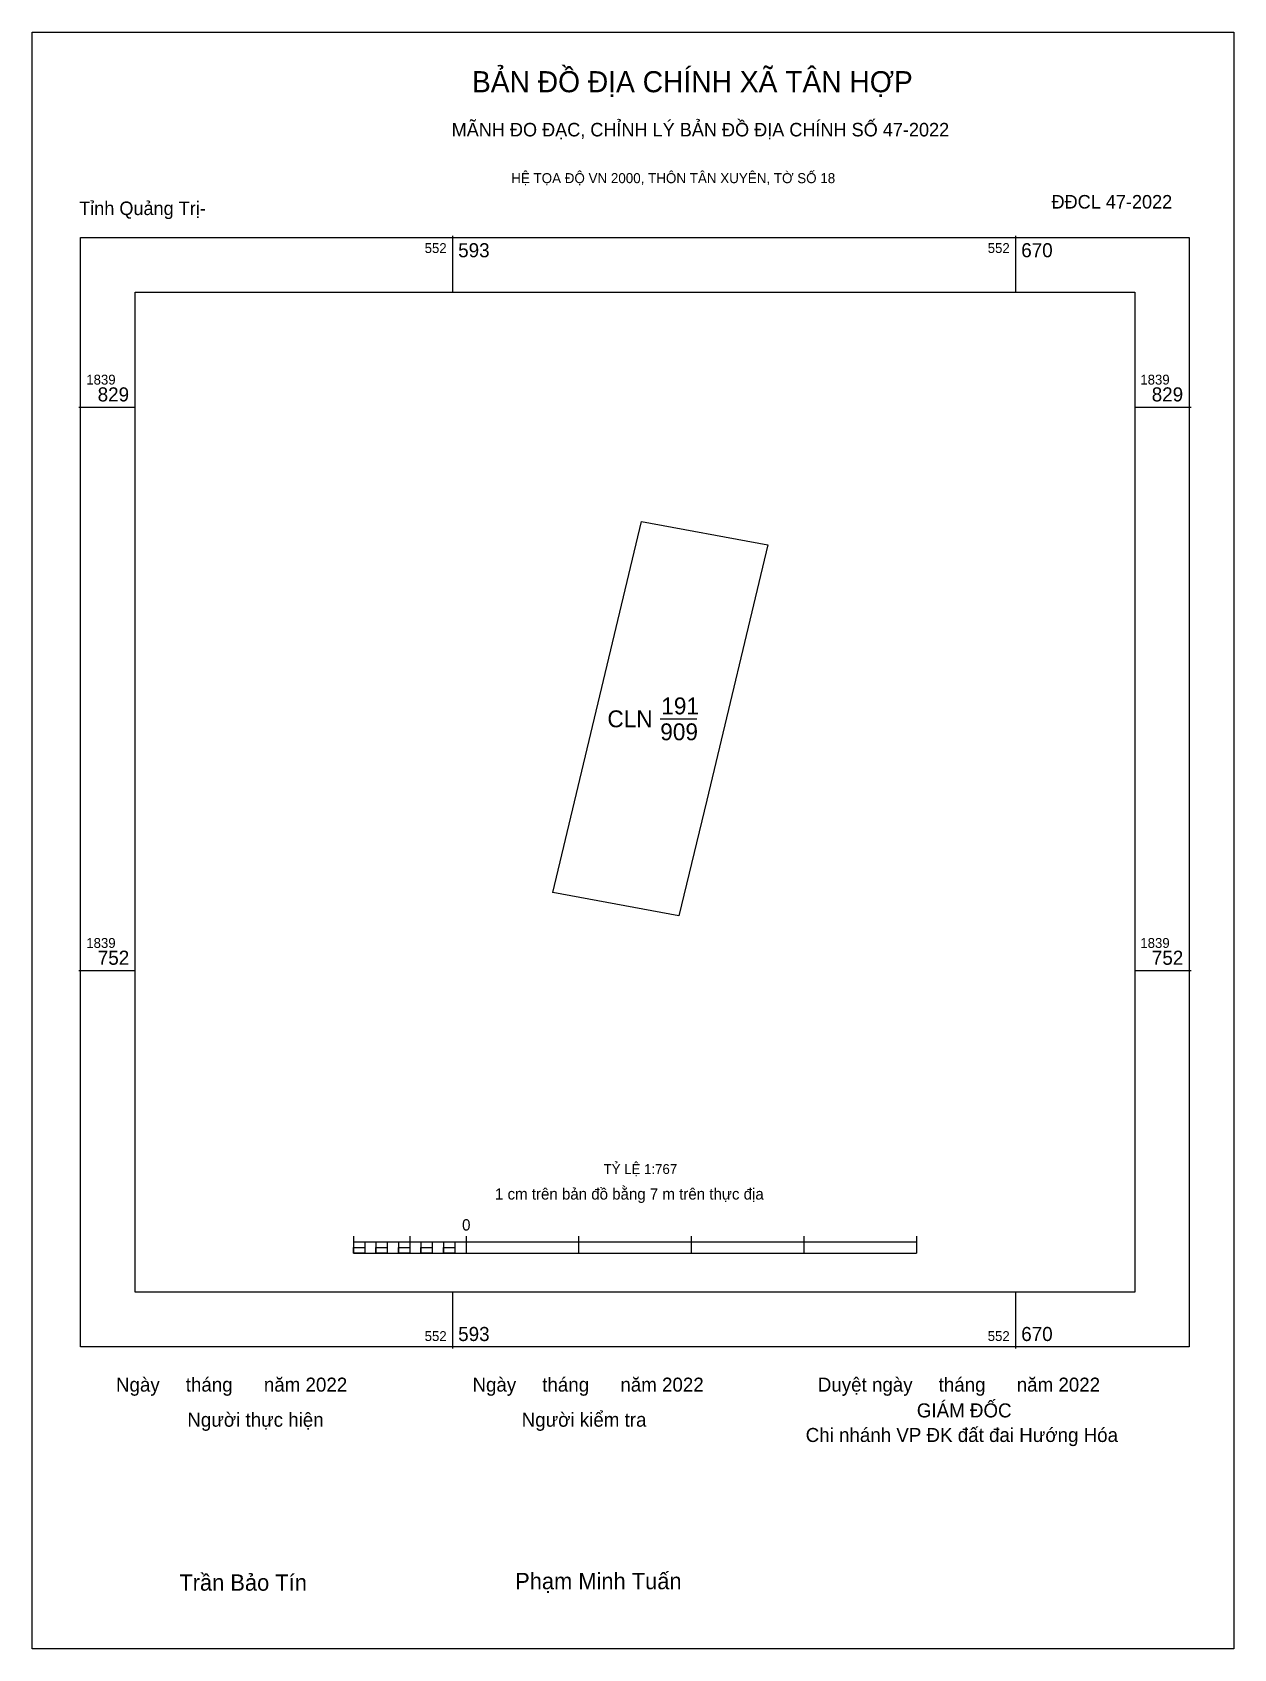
# Model space of a CAD drawing. Extents: x 552536 to 552700, y 1839660 to 1839880.
import ezdxf

# ---------------------------------------------------------------- set-up
doc = ezdxf.new("R2010")
doc.units = 0
for name, color, linetype in [('Level 10', 7, 'Continuous'), ('Level 13', 7, 'Continuous'), ('Level 15', 7, 'Continuous'), ('Level 27', 7, 'Continuous'), ('Level 6', 7, 'Continuous'), ('Level 62', 7, 'Continuous'), ('Level 63', 7, 'Continuous'), ('Level 9', 7, 'Continuous')]:
    doc.layers.add(name, color=color, linetype=linetype)

msp = doc.modelspace()

# ---------------------------------------------------------------- linework, layer by layer
at = {"layer": 'Level 10'}
msp.add_lwpolyline([(552607.4, 1839763.05), (552619.51, 1839813.62), (552636.72, 1839810.44), (552628.39, 1839775.65), (552624.61, 1839759.87)], close=True, dxfattribs=at)
at = {"layer": 'Level 15'}
msp.add_lwpolyline([(552536.43, 1839880.31), (552700.25, 1839880.31), (552700.25, 1839660.01), (552536.43, 1839660.01)], close=True, dxfattribs=at)
at = {"layer": 'Level 27'}
for p, q in [((552619.51, 1839813.62), (552619.51, 1839813.62)), ((552636.72, 1839810.44), (552636.72, 1839810.45)), ((552628.39, 1839775.65), (552628.4, 1839775.64)), ((552607.4, 1839763.05), (552607.4, 1839763.04))]:
    msp.add_line(p, q, dxfattribs=at)
at = {"layer": 'Level 62'}
msp.add_lwpolyline([(552550.46, 1839844.9), (552686.75, 1839844.9), (552686.75, 1839708.61), (552550.46, 1839708.61)], close=True, dxfattribs=at)
at = {"layer": 'Level 63'}
for p, q in [((552593.73, 1839852.58), (552593.73, 1839844.9)), ((552670.51, 1839852.58), (552670.51, 1839844.9)), ((552542.78, 1839829.23), (552550.46, 1839829.23)), ((552686.75, 1839829.23), (552694.43, 1839829.23)), ((552542.78, 1839752.45), (552550.46, 1839752.45)), ((552686.75, 1839752.45), (552694.43, 1839752.45)), ((552580.22, 1839716.23), (552580.22, 1839713.93)), ((552580.22, 1839715.47), (552657, 1839715.47)), ((552581.75, 1839715.47), (552581.75, 1839713.93)), ((552583.29, 1839715.47), (552583.29, 1839713.93)), ((552584.82, 1839715.47), (552584.82, 1839713.93)), ((552586.36, 1839715.47), (552586.36, 1839713.93)), ((552587.89, 1839716.23), (552587.89, 1839713.93)), ((552587.89, 1839715.47), (552587.89, 1839713.93)), ((552589.43, 1839715.47), (552589.43, 1839713.93)), ((552590.97, 1839715.47), (552590.97, 1839713.93)), ((552592.5, 1839715.47), (552592.5, 1839713.93)), ((552594.04, 1839715.47), (552594.04, 1839713.93)), ((552595.57, 1839716.23), (552595.57, 1839713.93)), ((552595.57, 1839715.47), (552595.57, 1839713.93)), ((552610.93, 1839716.23), (552610.93, 1839713.93)), ((552626.29, 1839716.23), (552626.29, 1839713.93)), ((552641.64, 1839716.23), (552641.64, 1839713.93)), ((552657, 1839716.23), (552657, 1839713.93)), ((552580.22, 1839713.93), (552657, 1839713.93)), ((552593.73, 1839708.61), (552593.73, 1839700.93)), ((552670.51, 1839708.61), (552670.51, 1839700.93))]:
    msp.add_line(p, q, dxfattribs=at)
for points in [[(552543.02, 1839852.34), (552694.19, 1839852.34), (552694.19, 1839701.17), (552543.02, 1839701.17)], [(552580.22, 1839714.7), (552581.75, 1839714.7), (552581.75, 1839713.93), (552580.22, 1839713.93)], [(552580.22, 1839714.7), (552581.75, 1839714.7), (552581.75, 1839713.93), (552580.22, 1839713.93)], [(552583.29, 1839714.7), (552584.82, 1839714.7), (552584.82, 1839713.93), (552583.29, 1839713.93)], [(552586.36, 1839714.7), (552587.89, 1839714.7), (552587.89, 1839713.93), (552586.36, 1839713.93)], [(552589.43, 1839714.7), (552590.97, 1839714.7), (552590.97, 1839713.93), (552589.43, 1839713.93)], [(552592.5, 1839714.7), (552594.04, 1839714.7), (552594.04, 1839713.93), (552592.5, 1839713.93)]]:
    msp.add_lwpolyline(points, close=True, dxfattribs=at)
at = {"layer": 'Level 9'}
msp.add_line((552622.06, 1839786.74), (552627.03, 1839786.74), dxfattribs=at)

# ---------------------------------------------------------------- texts
at = {"layer": 'Level 13'}
for s, p in [('CLN', (552614.85, 1839785.59)), ('191', (552622.2, 1839787.35)), ('909', (552622.06, 1839783.82))]:
    msp.add_text(s, height=2.303, dxfattribs=at).set_placement(p)
at = {"layer": 'Level 6'}
msp.add_text('TỶ LỆ 1:767', height=1.3498, dxfattribs=at).set_placement((552614.33, 1839724.7))
at = {"layer": 'Level 63'}
for s, height, p in [('BẢN ĐỒ ĐỊA CHÍNH XÃ TÂN HỢP', 2.8744, (552596.38, 1839872.14)), ('MÃNH ĐO ĐẠC, CHỈNH LÝ BẢN ĐỒ ĐỊA CHÍNH SỐ 47-2022', 1.8444, (552593.61, 1839866.12)), ('HỆ TỌA ĐỘ VN 2000, THÔN TÂN XUYÊN, TỜ SỐ 18', 1.3654, (552601.73, 1839859.75)), ('552', 1.344, (552589.93, 1839850.23)), ('593', 1.92, (552594.5, 1839849.65)), ('552', 1.344, (552666.71, 1839850.23)), ('670', 1.92, (552671.28, 1839849.65)), ('1839', 1.344, (552543.79, 1839832.3)), ('829', 1.92, (552545.34, 1839830)), ('1839', 1.344, (552687.52, 1839832.3)), ('829', 1.92, (552689.07, 1839830)), ('1839', 1.344, (552543.79, 1839755.52)), ('752', 1.92, (552545.36, 1839753.22)), ('1839', 1.344, (552687.52, 1839755.52)), ('752', 1.92, (552689.09, 1839753.22)), ('1 cm trên bản đồ bằng 7 m trên thực địa', 1.5356, (552599.52, 1839721.22)), ('0', 1.54, (552595.03, 1839717)), ('552', 1.344, (552589.93, 1839701.94)), ('593', 1.92, (552594.5, 1839701.94)), ('552', 1.344, (552666.71, 1839701.94)), ('670', 1.92, (552671.28, 1839701.94)), ('Ngày     tháng      năm 2022', 1.9106, (552547.84, 1839695.04)), ('Ngày     tháng      năm 2022', 1.9106, (552596.45, 1839695.04)), ('Duyệt ngày     tháng      năm 2022', 1.9106, (552643.54, 1839695.04)), ('GIÁM ĐỐC', 1.911, (552657.04, 1839691.53)), ('Người thực hiện', 1.9106, (552557.57, 1839690.26)), ('Người kiểm tra', 1.9106, (552603.16, 1839690.26)), ('Chi nhánh VP ĐK đất đai Hướng Hóa', 1.9106, (552641.89, 1839688.18)), ('Trần Bảo Tín', 2.2285, (552556.48, 1839667.91)), ('Phạm Minh Tuấn', 2.2285, (552602.27, 1839668.11))]:
    msp.add_text(s, height=height, dxfattribs=at).set_placement(p)
at = {"layer": 'Level 9'}
for s, p in [('Tỉnh Quảng Trị-', (552542.82, 1839855.4)), ('ĐĐCL 47-2022', (552675.41, 1839856.29))]:
    msp.add_text(s, height=1.8444, dxfattribs=at).set_placement(p)

doc.saveas('drawing.dxf')
